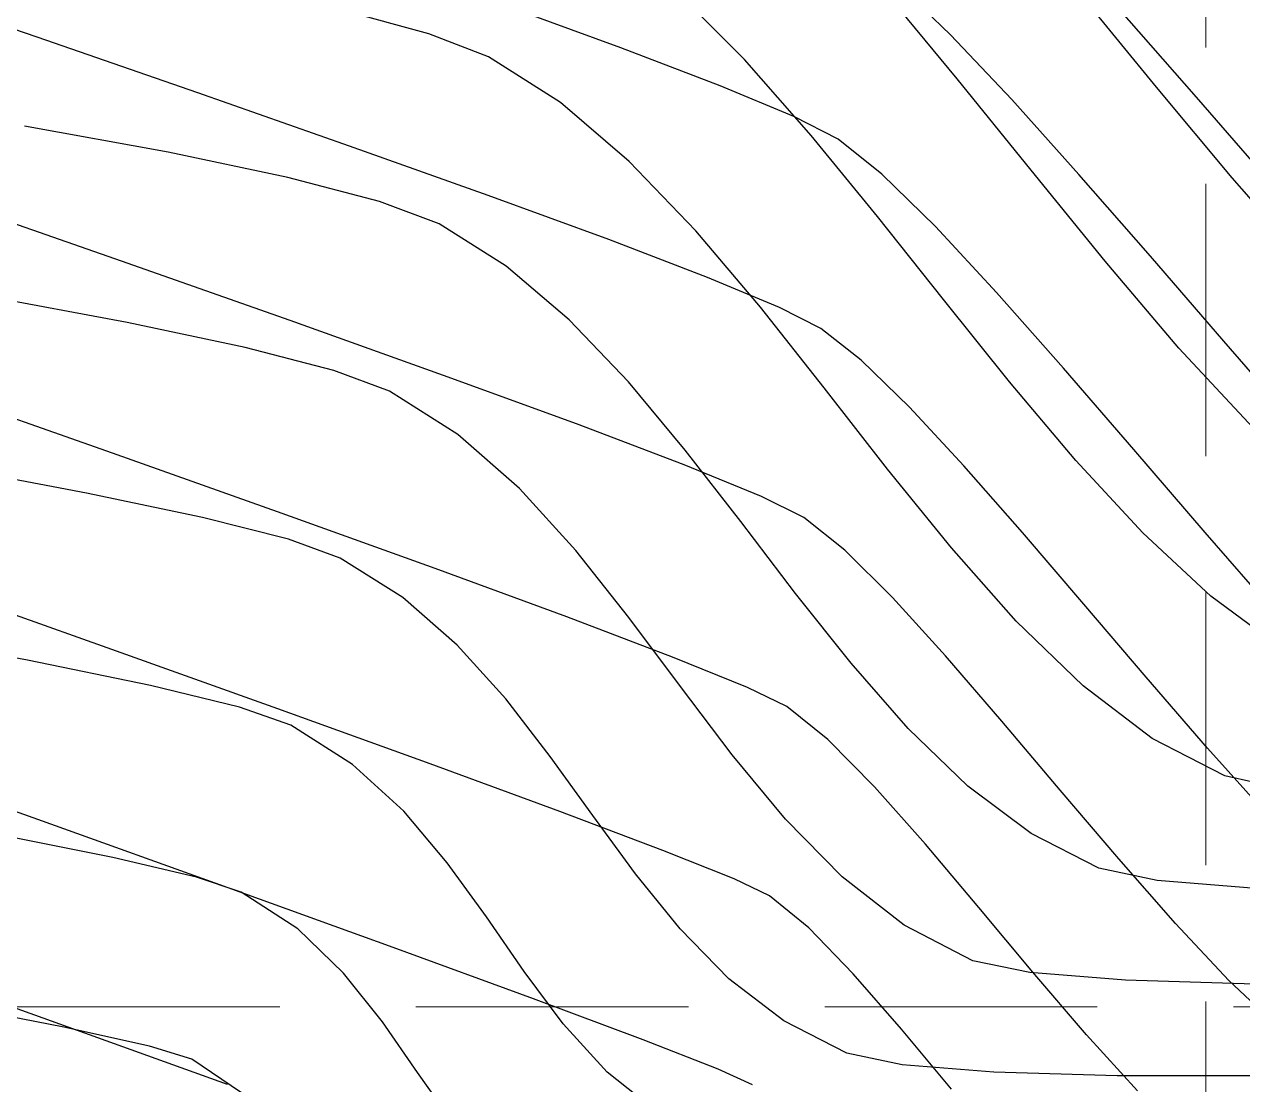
# Model space of a CAD drawing. Header units: inches. Extents: x 2547543 to 2548696, y 7125653 to 7126375.
# Drawn here: x 2547976.24 to 2547994.12, y 7125761.16 to 7125776.71 of the extents above; entities that cross this region are included whole.
import ezdxf

# ---------------------------------------------------------------- set-up
doc = ezdxf.new("R2010")
doc.units = ezdxf.units.IN
doc.header["$MEASUREMENT"] = 0
doc.linetypes.add('HIDDEN', pattern=[0.375, 0.25, -0.125])
for name, color, linetype in [('CONT-MJR', 6, 'Continuous'), ('CONT-MNR', 14, 'Continuous'), ('GRID', 254, 'HIDDEN'), ('V-TOPO-MAJR-E', 6, 'Continuous'), ('V-TOPO-MINR-E', 14, 'Continuous')]:
    doc.layers.add(name, color=color, linetype=linetype)

msp = doc.modelspace()

# ---------------------------------------------------------------- linework, layer by layer
at = {"layer": 'CONT-MJR', "color": 35}
for points, elevation in [([(2547986.810418019, 7125776.198732201), (2547985.818288332, 7125777.198521499)], 570), ([(2547988.762241194, 7125773.897214289), (2547987.790292014, 7125775.084427203)], 570), ([(2547989.730596432, 7125772.678701242), (2547988.762241194, 7125773.897214289)], 570), ([(2547992.65740724, 7125769.251439141), (2547991.673848581, 7125770.314205883)], 570), ([(2547993.654695455, 7125768.323803399), (2547992.65740724, 7125769.251439141)], 570), ([(2547994.6700441, 7125767.572906442), (2547993.654695455, 7125768.323803399)], 570), ([(2547976.285829386, 7125767.384910433), (2547974.044472237, 7125767.802142926)], 575), ([(2547978.090972216, 7125767.013112886), (2547976.285829386, 7125767.384910433)], 575), ([(2547979.398831476, 7125766.693177799), (2547978.090972216, 7125767.013112886)], 575), ([(2547980.148337914, 7125766.43153268), (2547979.398831476, 7125766.693177799)], 575), ([(2547981.806718681, 7125765.169644533), (2547981.055438812, 7125765.854358464)], 575), ([(2547982.44696734, 7125764.411886424), (2547981.806718681, 7125765.169644533)], 575), ([(2547983.020974606, 7125763.615579678), (2547982.44696734, 7125764.411886424)], 575), ([(2547985.550386135, 7125760.734777138), (2547984.793446245, 7125761.340323026)], 575)]:
    msp.add_lwpolyline(points, dxfattribs=dict(at, elevation=elevation))
at = {"layer": 'CONT-MJR', "color": 35, "extrusion": (0.75095223929202, 0.6603565206025459, 0), "elevation": 6618969.178157175}
msp.add_lwpolyline([(3668536.404606887, 570), (3668537.888462903, 570)], dxfattribs=at)
at = {"layer": 'CONT-MJR', "color": 35, "extrusion": (0.7800720305966247, 0.6256897210925387, 0), "elevation": 6446138.242991121}
msp.add_lwpolyline([(3964363.430322647, 570.0000000000009), (3964364.979160893, 570.0000000000009)], dxfattribs=at)
at = {"layer": 'CONT-MJR', "color": 35, "extrusion": (0.7647671048091907, 0.644306817752046, 0), "elevation": 6539802.61066509}
msp.add_lwpolyline([(3807866.325694424, 570), (3807867.837644865, 570)], dxfattribs=at)
at = {"layer": 'CONT-MJR', "color": 35, "extrusion": (0.5368279520222122, 0.8436917386863745, 0), "elevation": 7379777.234918306}
msp.add_lwpolyline([(1675599.72338195, 575.0000000000009), (1675600.798538736, 575.0000000000009)], dxfattribs=at)
at = {"layer": 'CONT-MJR', "color": 35, "extrusion": (0.8229323403051024, 0.5681393871929381, 0), "elevation": 6145244.604345473}
msp.add_lwpolyline([(4416410.843944759, 575), (4416411.816515409, 575)], dxfattribs=at)
at = {"layer": 'CONT-MJR', "color": 35, "extrusion": (0.8007702126552145, 0.5989716742251863, 0), "elevation": 6308479.431581656}
msp.add_lwpolyline([(4179927.656467417, 575.0000000000009), (4179928.617938492, 575.0000000000009)], dxfattribs=at)
at = {"layer": 'CONT-MJR', "color": 35, "extrusion": (0.7383054793839511, 0.6744664699683997, 0), "elevation": 6687278.231433311}
msp.add_lwpolyline([(3542458.333173967, 575), (3542459.288035379, 575)], dxfattribs=at)
at = {"layer": 'CONT-MNR', "color": 35, "extrusion": (0.769870892124781, 0.6381996626910686, 0), "elevation": 6509291.070163127}
msp.add_lwpolyline([(3859801.146579722, 569), (3859802.844656377, 569)], dxfattribs=at)
at = {"layer": 'CONT-MNR', "color": 35}
for points, elevation in [([(2547992.858828763, 7125775.790956879), (2547991.749887022, 7125777.148944303)], 568), ([(2547984.108915046, 7125775.568635018), (2547983.053618296, 7125776.236804023)], 571), ([(2547980.104580664, 7125774.468057529), (2547978.348859945, 7125774.837486822)], 572), ([(2547987.043245745, 7125772.562468781), (2547986.093443207, 7125773.684871177)], 571), ([(2547984.234701066, 7125772.379445603), (2547983.313582909, 7125773.165377006)], 572), ([(2547993.188153711, 7125771.965444649), (2547992.102129301, 7125773.240399489)], 569), ([(2547977.747815595, 7125772.338164727), (2547975.641644938, 7125772.728824349)], 573), ([(2547981.600978105, 7125771.334168352), (2547980.78285847, 7125771.637152115)], 573), ([(2547988.909355554, 7125770.189604132), (2547987.978454673, 7125771.381847693)], 571), ([(2547977.152766527, 7125769.83687506), (2547975.060381521, 7125770.229394347)], 574), ([(2547989.846233952, 7125769.032334318), (2547988.909355554, 7125770.189604132)], 571), ([(2547984.333970741, 7125768.993818169), (2547983.504972141, 7125769.904086608)], 573), ([(2547980.87465801, 7125768.882850515), (2547980.114054974, 7125769.158864529)], 574), ([(2547990.799375431, 7125767.956634469), (2547989.846233952, 7125769.032334318)], 571), ([(2547985.114129587, 7125768.010488698), (2547984.333970741, 7125768.993818169)], 573), ([(2547988.375790545, 7125767.338149294), (2547987.560649303, 7125768.363608646)], 572), ([(2547991.779065554, 7125767.009100805), (2547990.799375431, 7125767.956634469)], 571), ([(2547983.958888344, 7125765.970762631), (2547983.305290196, 7125766.815476604)], 574), ([(2547987.410261533, 7125765.050314163), (2547986.627405589, 7125765.995918687)], 573), ([(2547985.209240513, 7125764.249362856), (2547984.583645409, 7125765.104201816)], 574), ([(2547988.243755297, 7125764.202920636), (2547987.410261533, 7125765.050314163)], 573), ([(2547977.535225249, 7125764.486109136), (2547975.794407162, 7125764.836883646)], 576), ([(2547992.010683922, 7125764.329477759), (2547991.016497204, 7125764.839059672)], 572), ([(2547978.764219263, 7125764.198113737), (2547977.535225249, 7125764.486109136)], 576), ([(2547980.251440369, 7125763.439453046), (2547979.422017819, 7125763.980214844)], 576), ([(2547980.924515618, 7125762.791254575), (2547980.251440369, 7125763.439453046)], 576), ([(2547981.493686599, 7125762.076009213), (2547980.924515618, 7125762.791254575)], 576), ([(2547994.300210292, 7125762.629342874), (2547992.400675517, 7125762.686056728)], 573), ([(2547989.125527448, 7125761.447569569), (2547988.313583793, 7125761.618599463)], 574), ([(2547992.281319997, 7125761.285948176), (2547990.469924012, 7125761.338784431)], 574), ([(2547994.494261914, 7125761.282764929), (2547992.281319997, 7125761.285948176)], 574)]:
    msp.add_lwpolyline(points, dxfattribs=dict(at, elevation=elevation))
at = {"layer": 'CONT-MNR', "color": 35, "extrusion": (-0.2614587298308204, -0.9652146562269214, 0), "elevation": -7544096.173393542}
msp.add_lwpolyline([(596253.2488133137, 571), (596251.9287486386, 571)], dxfattribs=at)
at = {"layer": 'CONT-MNR', "color": 35, "extrusion": (0.3624929477240131, 0.931986514307131, 0), "elevation": 7564753.244528499}
msp.add_lwpolyline([(208357.78824546, 571.0000000000009), (208358.7279841001, 571.0000000000009)], dxfattribs=at)
at = {"layer": 'CONT-MNR', "color": 35, "extrusion": (0.778378368487454, 0.6277954407853001, 0), "elevation": 6456829.880398357}
msp.add_lwpolyline([(3946931.642868353, 569), (3946933.369445006, 569)], dxfattribs=at)
at = {"layer": 'CONT-MNR', "color": 35, "extrusion": (0.7676315456482469, 0.6408914183585886, 0), "elevation": 6522768.250095068}
msp.add_lwpolyline([(3836981.797804703, 568), (3836983.527092768, 568)], dxfattribs=at)
at = {"layer": 'CONT-MNR', "color": 35, "extrusion": (0.6510485768295163, 0.7590360667374518, 0), "elevation": 7067582.087963919}
msp.add_lwpolyline([(2705212.876193199, 571), (2705214.206625959, 571)], dxfattribs=at)
at = {"layer": 'CONT-MNR', "color": 35, "extrusion": (-0.1795574596792593, -0.9837474872514448, 0), "elevation": -7467471.610736285}
msp.add_lwpolyline([(1227081.270196536, 572.0000000000009), (1227079.124910755, 572.0000000000009)], dxfattribs=at)
at = {"layer": 'CONT-MNR', "color": 35, "extrusion": (0.722167673634561, 0.6917180431051704, 0), "elevation": 6769099.418464505}
msp.add_lwpolyline([(3383515.450434071, 571.0000000000009), (3383516.859507783, 571.0000000000009)], dxfattribs=at)
at = {"layer": 'CONT-MNR', "color": 35, "extrusion": (0.7756796139182205, 0.6311268783308792, 0), "elevation": 6473692.550953374}
msp.add_lwpolyline([(3919210.734553263, 569), (3919212.453237427, 569)], dxfattribs=at)
at = {"layer": 'CONT-MNR', "color": 35, "extrusion": (-0.2528125022953134, -0.9675152911883006, 0), "elevation": -7538456.985442556}
msp.add_lwpolyline([(663726.2287831039, 572.0000000000005), (663724.8387636787, 572.0000000000005)], dxfattribs=at)
at = {"layer": 'CONT-MNR', "color": 35, "extrusion": (0.7505529448060843, 0.6608103185051782, 0), "elevation": 6621189.668188068}
msp.add_lwpolyline([(3664528.630533427, 568), (3664530.302646227, 568)], dxfattribs=at)
at = {"layer": 'CONT-MNR', "color": 35, "extrusion": (0.3529564543528275, 0.9356397497598531, 0), "elevation": 7566484.009494458}
msp.add_lwpolyline([(131094.3027397138, 572.0000000000009), (131095.240977414, 572.0000000000009)], dxfattribs=at)
at = {"layer": 'CONT-MNR', "color": 35, "extrusion": (-0.5322692408709929, -0.8465751326507394, 0), "elevation": -7388715.50679085}
msp.add_lwpolyline([(-1635770.56166579, 572), (-1635771.726694942, 572)], dxfattribs=at)
at = {"layer": 'CONT-MNR', "color": 35, "extrusion": (0.7838678958928023, 0.6209276300734177, 0), "elevation": 6421874.31200709}
msp.add_lwpolyline([(4003547.282784679, 571), (4003548.788932711, 571)], dxfattribs=at)
at = {"layer": 'CONT-MNR', "color": 35, "extrusion": (-0.2062517118791214, -0.9784989684955891, 0), "elevation": -7498085.654945466}
msp.add_lwpolyline([(1023492.625038911, 573), (1023490.85477991, 573)], dxfattribs=at)
at = {"layer": 'CONT-MNR', "color": 35, "extrusion": (0.7234998850604012, 0.6903245007368537, 0), "elevation": 6762561.561147184}
msp.add_lwpolyline([(3396558.291631515, 572), (3396559.552790087, 572)], dxfattribs=at)
at = {"layer": 'CONT-MNR', "color": 35, "extrusion": (-0.2496517285829896, -0.9683356930401386, 0), "elevation": -7536246.823544314}
msp.add_lwpolyline([(688339.530519546, 573.0000000000009), (688338.1850705699, 573.0000000000009)], dxfattribs=at)
at = {"layer": 'CONT-MNR', "color": 35, "extrusion": (0.7321493392052163, 0.6811441441437819, 0), "elevation": 6719189.375772682}
msp.add_lwpolyline([(3481576.99925188, 569), (3481578.596398209, 569)], dxfattribs=at)
at = {"layer": 'CONT-MNR', "color": 35, "extrusion": (0.7675763310977912, 0.640957546128021, 0), "elevation": 6523090.052581264}
msp.add_lwpolyline([(3836421.935851159, 572.0000000000009), (3836423.238209213, 572.0000000000009)], dxfattribs=at)
at = {"layer": 'CONT-MNR', "color": 35, "extrusion": (-0.5359811086094385, -0.8442299753111099, 0), "elevation": -7381459.760726258}
msp.add_lwpolyline([(-1668195.189263015, 573), (-1668196.375298003, 573)], dxfattribs=at)
at = {"layer": 'CONT-MNR', "color": 35, "extrusion": (-0.6606309784948182, -0.7507108033410596, 0), "elevation": -7032669.285198804}
msp.add_lwpolyline([(-2794705.600348257, 573), (-2794706.802818961, 573)], dxfattribs=at)
at = {"layer": 'CONT-MNR', "color": 35, "extrusion": (0.7897947602563905, 0.6133712062622035, 0), "elevation": 6383128.371769921}
msp.add_lwpolyline([(4065033.641920149, 572), (4065034.968296137, 572)], dxfattribs=at)
at = {"layer": 'CONT-MNR', "color": 35, "extrusion": (-0.2059989490349436, -0.9785522127083965, 0), "elevation": -7497818.456759794}
msp.add_lwpolyline([(1025429.323234397, 574.0000000000009), (1025427.583308962, 574.0000000000009)], dxfattribs=at)
at = {"layer": 'CONT-MNR', "color": 35, "extrusion": (-0.2460980108902534, -0.9692449479031916, 0), "elevation": -7533668.595010674}
msp.add_lwpolyline([(715979.2368459059, 574.0000000000005), (715977.9382262288, 574.0000000000005)], dxfattribs=at)
at = {"layer": 'CONT-MNR', "color": 35, "extrusion": (0.7945875574960947, 0.6071495808055792, 0), "elevation": 6351006.487229411}
msp.add_lwpolyline([(4115037.299976684, 572), (4115038.629175515, 572)], dxfattribs=at)
at = {"layer": 'CONT-MNR', "color": 35, "extrusion": (-0.5325741442245586, -0.8463833533945946, 0), "elevation": -7388120.896403407}
msp.add_lwpolyline([(-1638430.582801118, 574.0000000000009), (-1638431.667647763, 574.0000000000009)], dxfattribs=at)
at = {"layer": 'CONT-MNR', "color": 35, "extrusion": (-0.6585239008735672, -0.7525598128908163, 0), "elevation": -7040473.771966414}
msp.add_lwpolyline([(-2774978.976248498, 574.0000000000009), (-2774980.039709068, 574.0000000000009)], dxfattribs=at)
at = {"layer": 'CONT-MNR', "color": 35, "extrusion": (0.8015122881794564, 0.5979783038684031, 0), "elevation": 6303296.04774496}
msp.add_lwpolyline([(4187749.541718502, 573.0000000000009), (4187750.806293621, 573.0000000000009)], dxfattribs=at)
at = {"layer": 'CONT-MNR', "color": 35, "extrusion": (0.7424751544057737, 0.669873603816513, 0), "elevation": 6665177.394658102}
msp.add_lwpolyline([(3583878.057401478, 574), (3583879.120465241, 574)], dxfattribs=at)
at = {"layer": 'CONT-MNR', "color": 35, "extrusion": (0.751835381635116, 0.6593508617735929, 0), "elevation": 6614048.648121184}
msp.add_lwpolyline([(3677384.403932767, 572.0000000000009), (3677385.674753925, 572.0000000000009)], dxfattribs=at)
at = {"layer": 'CONT-MNR', "color": 35, "extrusion": (0.7975689616619727, 0.6032277773722318, 0), "elevation": 6330655.032541126}
msp.add_lwpolyline([(4146273.476387016, 573), (4146274.731447785, 573)], dxfattribs=at)
at = {"layer": 'CONT-MNR', "color": 35, "extrusion": (-0.6051888838450762, -0.7960819146735786, 0), "elevation": -7214710.544941901}
msp.add_lwpolyline([(-2284023.531817527, 571), (-2284024.808726738, 571)], dxfattribs=at)
at = {"layer": 'CONT-MNR', "color": 35, "extrusion": (-0.6950051893425745, -0.7190047195859651, 0), "elevation": -6894325.385744688}
msp.add_lwpolyline([(-3120427.126463551, 572.0000000000009), (-3120428.343910174, 572.0000000000009)], dxfattribs=at)
at = {"layer": 'CONT-MNR', "color": 35, "extrusion": (-0.4602470896023051, -0.8877908630486169, 0), "elevation": -7498896.42533159}
msp.add_lwpolyline([(-1017527.250339066, 571.0000000000009), (-1017528.448418642, 571.0000000000009)], dxfattribs=at)
at = {"layer": 'CONT-MNR', "color": 35, "extrusion": (0.811164311603739, 0.5848183133080156, 0), "elevation": 6234112.09003809}
msp.add_lwpolyline([(4290058.298857478, 574.0000000000009), (4290059.367150056, 574.0000000000009)], dxfattribs=at)
at = {"layer": 'CONT-MNR', "color": 35, "extrusion": (-0.2176528599541912, -0.9760262458324372, 0), "elevation": -7509512.480739047}
msp.add_lwpolyline([(935966.4919985896, 571), (935965.6001466501, 571)], dxfattribs=at)
at = {"layer": 'CONT-MNR', "color": 35, "extrusion": (-0.601063747187848, -0.7992010834680486, 0), "elevation": -7226424.008091802}
msp.add_lwpolyline([(-2246681.7346932, 572), (-2246682.895151793, 572)], dxfattribs=at)
at = {"layer": 'CONT-MNR', "color": 35, "extrusion": (-0.3144513781474297, -0.9492735805768441, 0), "elevation": -7565515.128588847}
msp.add_lwpolyline([(178023.2452431009, 576.0000000000005), (178022.5522937034, 576.0000000000005)], dxfattribs=at)
at = {"layer": 'CONT-MNR', "color": 35, "extrusion": (0.7768864012214308, 0.6296407861608189, 0), "elevation": 6466166.863537782}
msp.add_lwpolyline([(3931592.89132531, 574), (3931593.933367505, 574)], dxfattribs=at)
at = {"layer": 'CONT-MNR', "color": 35, "extrusion": (-0.6135961916677001, -0.789619980478518, 0), "elevation": -7190081.673587036}
msp.add_lwpolyline([(-2360398.199152663, 573), (-2360399.350340576, 573)], dxfattribs=at)
at = {"layer": 'CONT-MNR', "color": 35, "extrusion": (-0.20438407131497, -0.9788907760280089, 0), "elevation": -7496113.955096785}
msp.add_lwpolyline([(1037814.027985686, 572.0000000000009), (1037813.151761899, 572.0000000000009)], dxfattribs=at)
at = {"layer": 'CONT-MNR', "color": 35, "extrusion": (-0.08198623746568888, -0.9966334616428548, 0), "elevation": -7310675.340425763}
msp.add_lwpolyline([(1955201.81427314, 572), (1955200.36092757, 572)], dxfattribs=at)
at = {"layer": 'CONT-MNR', "color": 35, "extrusion": (-0.459718344156359, -0.8880647746905264, 0), "elevation": -7499496.908300568}
msp.add_lwpolyline([(-1013063.646026642, 573.0000000000005), (-1013064.7826302, 573.0000000000005)], dxfattribs=at)
at = {"layer": 'CONT-MNR', "color": 35, "extrusion": (0.7140989149869766, 0.700044812575897, 0), "elevation": 6807867.673535656}
msp.add_lwpolyline([(3304794.630036013, 574), (3304795.653268441, 574)], dxfattribs=at)
at = {"layer": 'CONT-MNR', "color": 35, "extrusion": (-0.2046345733723648, -0.9788384398769342, 0), "elevation": -7496377.592226025}
msp.add_lwpolyline([(1035894.104545507, 573.0000000000009), (1035893.248979897, 573.0000000000009)], dxfattribs=at)
at = {"layer": 'CONT-MNR', "color": 35, "extrusion": (-0.08032281107011072, -0.996768903017041, 0), "elevation": -7307400.567948066}
msp.add_lwpolyline([(1967398.300154512, 573), (1967396.894531655, 573)], dxfattribs=at)
at = {"layer": 'CONT-MNR', "color": 35, "extrusion": (0.6085473708024786, 0.7935175470582807, 0), "elevation": 7204988.280974459}
msp.add_lwpolyline([(2314491.083420856, 574), (2314492.09938322, 574)], dxfattribs=at)
at = {"layer": 'CONT-MNR', "color": 35, "extrusion": (-0.1925356753728264, -0.9812899743239659, 0), "elevation": -7483015.245171239}
msp.add_lwpolyline([(1128340.706778529, 577), (1128338.838962928, 577)], dxfattribs=at)
at = {"layer": 'CONT-MNR', "color": 35, "extrusion": (0.8200733349603198, 0.5722584427398685, 0), "elevation": 6167309.189896593}
msp.add_lwpolyline([(4385542.643421335, 576.0000000000009), (4385543.548099549, 576.0000000000009)], dxfattribs=at)
at = {"layer": 'CONT-MNR', "color": 35, "extrusion": (0.4544314262454326, 0.8907817234544847, 0), "elevation": 7505384.178940427}
msp.add_lwpolyline([(968468.5941090598, 574), (968469.6333518648, 574)], dxfattribs=at)
at = {"layer": 'CONT-MNR', "color": 35, "extrusion": (-0.2165282450969152, -0.9762763538441614, 0), "elevation": -7508421.890327943}
msp.add_lwpolyline([(944602.0665714929, 577.0000000000009), (944600.7764568089, 577.0000000000009)], dxfattribs=at)
at = {"layer": 'CONT-MNR', "color": 35, "extrusion": (-0.292786867333041, -0.9561777294610581, 0), "elevation": -7559509.179726362}
msp.add_lwpolyline([(349991.0885593423, 577), (349990.4412406951, 577)], dxfattribs=at)
at = {"layer": 'CONT-MNR', "color": 35, "extrusion": (0.5578394586518418, 0.8299488769623224, 0), "elevation": 7335380.834673839}
msp.add_lwpolyline([(1860338.014572691, 577.0000000000009), (1860338.896743778, 577.0000000000009)], dxfattribs=at)
at = {"layer": 'CONT-MNR', "color": 35, "extrusion": (0.8144891803252955, 0.5801787441237641, 0), "elevation": 6209519.041693533}
msp.add_lwpolyline([(4325569.610768152, 576.0000000000005), (4325570.504788402, 576.0000000000005)], dxfattribs=at)
at = {"layer": 'CONT-MNR', "color": 35, "extrusion": (-0.0806538317833495, -0.996742172990921, 0), "elevation": -7308052.035781518}
msp.add_lwpolyline([(1964969.601405604, 574), (1964968.252614912, 574)], dxfattribs=at)
at = {"layer": 'GRID', "color": 252, "linetype": 'HIDDEN', "lineweight": 0, "ltscale": 16}
for p, q in [((2547993.583313596, 7126356.376313465), (2547993.583313596, 7125726.296813901)), ((2547561.986892405, 7125762.2968139), (2548677.986892388, 7125762.2968139))]:
    msp.add_line(p, q, dxfattribs=at)
at = {"layer": 'V-TOPO-MAJR-E', "color": 35, "extrusion": (-0.6939634166393002, -0.7200102612923716, 0), "elevation": -6898843.975588117}
msp.add_lwpolyline([(-3110449.421618496, 570), (-3110450.498881456, 570)], dxfattribs=at)
at = {"layer": 'V-TOPO-MAJR-E', "color": 35}
for points, elevation in [([(2547990.732019722, 7125775.611909044), (2547989.835364343, 7125776.56138861)], 570), ([(2547994.928724805, 7125770.821920788), (2547993.848042635, 7125772.065536868)], 570), ([(2547977.456076729, 7125767.564977116), (2547974.755566305, 7125768.52286268)], 575), ([(2547984.100809001, 7125765.163356923), (2547982.194496053, 7125765.863423445)], 575), ([(2547987.75313865, 7125763.457792084), (2547987.178585284, 7125763.927608098)], 575), ([(2547988.406448659, 7125762.780494578), (2547987.75313865, 7125763.457792084)], 575)]:
    msp.add_lwpolyline(points, dxfattribs=dict(at, elevation=elevation))
at = {"layer": 'V-TOPO-MAJR-E', "color": 35, "extrusion": (0.7440880728126856, 0.6680815368635055, 0), "elevation": 6656528.63548182}
msp.add_lwpolyline([(3599937.59983629, 570), (3599939.078199333, 570)], dxfattribs=at)
at = {"layer": 'V-TOPO-MAJR-E', "color": 35, "extrusion": (0.7527816550630733, 0.6582702938766873, 0), "elevation": 6608767.105864926}
msp.add_lwpolyline([(3686883.479466033, 570), (3686885.072543254, 570)], dxfattribs=at)
at = {"layer": 'V-TOPO-MAJR-E', "color": 35, "extrusion": (0.7560310344074233, 0.6545357706136784, 0), "elevation": 6590435.134733023}
msp.add_lwpolyline([(3719551.708811861, 570.0000000000009), (3719553.358348065, 570.0000000000009)], dxfattribs=at)
at = {"layer": 'V-TOPO-MAJR-E', "color": 35, "extrusion": (-0.3364454696299141, -0.9417029499611366, 0), "elevation": -7567611.808492508}
msp.add_lwpolyline([(2008.328388025984, 575.0000000000009), (2005.671949593816, 575.0000000000009)], dxfattribs=at)
at = {"layer": 'V-TOPO-MAJR-E', "color": 35, "extrusion": (-0.3396660319826682, -0.9405461108936389, 0), "elevation": -7567574.371548546}
msp.add_lwpolyline([(-23885.87200709106, 575.0000000000009), (-23888.25024606334, 575.0000000000009)], dxfattribs=at)
at = {"layer": 'V-TOPO-MAJR-E', "color": 35, "extrusion": (-0.3534475549291109, -0.9354543419721956, 0), "elevation": -7566406.712365639}
msp.add_lwpolyline([(-135059.8694373197, 575.0000000000009), (-135061.4836096396, 575.0000000000009)], dxfattribs=at)
at = {"layer": 'V-TOPO-MAJR-E', "color": 35, "extrusion": (-0.3714212081044539, -0.9284644776027934, 0), "elevation": -7562395.193997623}
msp.add_lwpolyline([(-280944.8360801074, 575.0000000000009), (-280945.9646726507, 575.0000000000009)], dxfattribs=at)
at = {"layer": 'V-TOPO-MAJR-E', "color": 35, "extrusion": (-0.4277398272440497, -0.9039018974364588, 0), "elevation": -7530867.130437359}
msp.add_lwpolyline([(-744842.5860099616, 575.0000000000005), (-744843.1612202716, 575.0000000000005)], dxfattribs=at)
at = {"layer": 'V-TOPO-MAJR-E', "color": 35, "extrusion": (0.7552713851290607, 0.6554121869520205, 0), "elevation": 6594734.500696531}
msp.add_lwpolyline([(3711900.993878288, 575.0000000000009), (3711902.071526336, 575.0000000000009)], dxfattribs=at)
at = {"layer": 'V-TOPO-MAJR-E', "color": 35, "extrusion": (0.7680181814543235, 0.6404280388580702, 0), "elevation": 6520439.72636633}
msp.add_lwpolyline([(3840909.931154474, 575), (3840911.076535817, 575)], dxfattribs=at)
at = {"layer": 'V-TOPO-MINR-E', "color": 35, "extrusion": (-0.325546532354283, -0.9455260204098572, 0), "elevation": -7567092.01376994}
msp.add_lwpolyline([(89406.16934087453, 572), (89403.59971285891, 572)], dxfattribs=at)
at = {"layer": 'V-TOPO-MINR-E', "color": 35}
for points, elevation in [([(2547984.996037479, 7125776.371715247), (2547983.23789747, 7125777.012008466)], 571), ([(2547978.785423929, 7125775.711031231), (2547976.424585559, 7125776.529455103)], 572), ([(2547986.450423337, 7125775.815101703), (2547984.996037479, 7125776.371715247)], 571), ([(2547981.013648528, 7125774.929864069), (2547978.785423929, 7125775.711031231)], 572), ([(2547994.648760271, 7125774.26253807), (2547993.445903474, 7125775.644229196)], 569), ([(2547988.183798564, 7125775.028166865), (2547987.535021535, 7125775.36098114)], 571), ([(2547980.140226352, 7125772.368106111), (2547977.666788133, 7125773.239455942)], 573), ([(2547988.523856243, 7125771.784853561), (2547987.932495244, 7125772.253027173)], 572), ([(2547984.341755148, 7125770.85016306), (2547982.389648408, 7125771.56405854)], 573), ([(2547977.530350981, 7125770.421017085), (2547974.862542098, 7125771.359782658)], 574), ([(2547990.027529569, 7125770.23784279), (2547989.23067456, 7125771.096544842)], 572), ([(2547985.923247416, 7125770.249269503), (2547984.341755148, 7125770.85016306)], 573), ([(2547990.889000646, 7125769.258489178), (2547990.027529569, 7125770.23784279)], 572), ([(2547987.681191924, 7125769.477887481), (2547987.060826059, 7125769.7842277)], 573), ([(2547982.270057347, 7125768.728167689), (2547980.022569586, 7125769.536412668)], 574), ([(2547988.280391924, 7125769.000206049), (2547987.681191924, 7125769.477887481)], 573), ([(2547988.981725651, 7125768.305948471), (2547988.280391924, 7125769.000206049)], 573), ([(2547989.759960529, 7125767.450305314), (2547988.981725651, 7125768.305948471)], 573), ([(2547992.704108498, 7125767.136794366), (2547991.789667164, 7125768.208225778)], 572), ([(2547985.754278067, 7125767.429549173), (2547984.203673696, 7125768.01848043)], 574), ([(2547986.852729892, 7125766.983572199), (2547985.754278067, 7125767.429549173)], 574), ([(2547993.606904023, 7125766.093936712), (2547992.704108498, 7125767.136794366)], 572), ([(2547991.446203442, 7125765.47562452), (2547990.589863985, 7125766.488467141)], 573), ([(2547994.472633113, 7125765.129394592), (2547993.606904023, 7125766.093936712)], 572), ([(2547979.227843852, 7125764.04363226), (2547976.506787415, 7125765.019424904)], 576), ([(2547994.631269777, 7125762.018020838), (2547993.921512068, 7125762.682975608)], 573), ([(2547986.927281964, 7125761.152468407), (2547986.421245883, 7125761.38166778)], 576)]:
    msp.add_lwpolyline(points, dxfattribs=dict(at, elevation=elevation))
at = {"layer": 'V-TOPO-MINR-E', "color": 35, "extrusion": (0.7511859500638393, 0.6600906516734556, 0), "elevation": 6617674.766095525}
msp.add_lwpolyline([(3670875.893085957, 569), (3670877.660123653, 569)], dxfattribs=at)
at = {"layer": 'V-TOPO-MINR-E', "color": 35, "extrusion": (0.3862124149424177, 0.9224098712309761, 0), "elevation": 7556949.952287322}
msp.add_lwpolyline([(401774.0564243589, 571), (401775.2322554416, 571)], dxfattribs=at)
at = {"layer": 'V-TOPO-MINR-E', "color": 35, "extrusion": (-0.3359734924915694, -0.9418714415157821, 0), "elevation": -7567617.985065801}
msp.add_lwpolyline([(5801.217588678002, 572.0000000000005), (5799.060384683311, 572.0000000000005)], dxfattribs=at)
at = {"layer": 'V-TOPO-MINR-E', "color": 35, "extrusion": (-0.6232173573951857, -0.7820486720411727, 0), "elevation": -7160653.360623151}
msp.add_lwpolyline([(-2448255.087271637, 571.0000000000009), (-2448255.906930493, 571.0000000000009)], dxfattribs=at)
at = {"layer": 'V-TOPO-MINR-E', "color": 35, "extrusion": (-0.6988645445164972, -0.7152540446706674, 0), "elevation": -6877438.094424641}
msp.add_lwpolyline([(-3157490.749943774, 571.0000000000009), (-3157491.849666729, 571.0000000000009)], dxfattribs=at)
at = {"layer": 'V-TOPO-MINR-E', "color": 35, "extrusion": (0.3440813479579327, 0.9389398415167247, 0), "elevation": 7567386.743676154}
msp.add_lwpolyline([(59441.31004653312, 572), (59443.19684588024, 572)], dxfattribs=at)
at = {"layer": 'V-TOPO-MINR-E', "color": 35, "extrusion": (-0.329500225207471, -0.944155496509037, 0), "elevation": -7567397.185939631}
msp.add_lwpolyline([(57743.23190218443, 573.0000000000009), (57740.4525345522, 573.0000000000009)], dxfattribs=at)
at = {"layer": 'V-TOPO-MINR-E', "color": 35, "extrusion": (0.732392286592565, 0.6808829110351604, 0), "elevation": 6717945.511152082}
msp.add_lwpolyline([(3483977.82383077, 571), (3483979.145720486, 571)], dxfattribs=at)
at = {"layer": 'V-TOPO-MINR-E', "color": 35, "extrusion": (-0.3577178421695789, -0.9338297196992288, 0), "elevation": -7565718.752970721}
msp.add_lwpolyline([(-169630.8425542964, 572.0000000000005), (-169632.3926991513, 572.0000000000005)], dxfattribs=at)
at = {"layer": 'V-TOPO-MINR-E', "color": 35, "extrusion": (0.3839523605681222, 0.9233529037232552, 0), "elevation": 7557908.53308717}
msp.add_lwpolyline([(383265.700947491, 572.0000000000009), (383266.84866641, 572.0000000000009)], dxfattribs=at)
at = {"layer": 'V-TOPO-MINR-E', "color": 35, "extrusion": (0.7490384479143938, 0.6625265304468918, 0), "elevation": 6629556.3751051}
msp.add_lwpolyline([(3649364.989305607, 571.0000000000009), (3649366.470643418, 571.0000000000009)], dxfattribs=at)
at = {"layer": 'V-TOPO-MINR-E', "color": 35, "extrusion": (0.451451114287197, 0.8922958541923459, 0), "elevation": 7508589.030610308}
msp.add_lwpolyline([(943378.7550882748, 572), (943379.436617686, 572)], dxfattribs=at)
at = {"layer": 'V-TOPO-MINR-E', "color": 35, "extrusion": (-0.336589791346374, -0.9416513751709836, 0), "elevation": -7567617.45333601}
msp.add_lwpolyline([(849.1571954828687, 573), (846.7683899067342, 573)], dxfattribs=at)
at = {"layer": 'V-TOPO-MINR-E', "color": 35, "extrusion": (0.6976639690864752, 0.7164251434996584, 0), "elevation": 6882721.86024987}
msp.add_lwpolyline([(3145950.195795555, 572.0000000000009), (3145951.182386162, 572.0000000000009)], dxfattribs=at)
at = {"layer": 'V-TOPO-MINR-E', "color": 35, "extrusion": (0.7566670815237281, 0.6538003730026191, 0), "elevation": 6586813.463130273}
msp.add_lwpolyline([(3725957.489023633, 571), (3725959.065501377, 571)], dxfattribs=at)
at = {"layer": 'V-TOPO-MINR-E', "color": 35, "extrusion": (0.7580649490640473, 0.6521790651351234, 0), "elevation": 6578822.151433688}
msp.add_lwpolyline([(3740047.845862204, 571), (3740049.452599655, 571)], dxfattribs=at)
at = {"layer": 'V-TOPO-MINR-E', "color": 35, "extrusion": (0.3345001139236582, 0.9423957097658392, 0), "elevation": 7567594.247720145}
msp.add_lwpolyline([(-17634.72011487326, 574.0000000000009), (-17632.07555847429, 574.0000000000009)], dxfattribs=at)
at = {"layer": 'V-TOPO-MINR-E', "color": 35, "extrusion": (-0.3784019194933781, -0.9256413923997386, 0), "elevation": -7560070.659653389}
msp.add_lwpolyline([(-337882.6734201252, 573.0000000000005), (-337883.9023827156, 573.0000000000005)], dxfattribs=at)
at = {"layer": 'V-TOPO-MINR-E', "color": 35, "extrusion": (0.7590991744925917, 0.6509749943620461, 0), "elevation": 6572875.38332527}
msp.add_lwpolyline([(3750485.823576622, 572), (3750487.207142084, 572)], dxfattribs=at)
at = {"layer": 'V-TOPO-MINR-E', "color": 35, "extrusion": (0.7538107525490173, 0.6570915836787778, 0), "elevation": 6602987.959690146}
msp.add_lwpolyline([(3697214.785418435, 571), (3697216.357439751, 571)], dxfattribs=at)
at = {"layer": 'V-TOPO-MINR-E', "color": 35, "extrusion": (0.3445518927898817, 0.9387672731699321, 0), "elevation": 7567350.592124877}
msp.add_lwpolyline([(63232.67538622022, 574.0000000000009), (63234.73512605578, 574.0000000000009)], dxfattribs=at)
at = {"layer": 'V-TOPO-MINR-E', "color": 35, "extrusion": (0.7571246914284007, 0.6532703893713913, 0), "elevation": 6584198.83760378}
msp.add_lwpolyline([(3730566.949016437, 573), (3730568.21939922, 573)], dxfattribs=at)
at = {"layer": 'V-TOPO-MINR-E', "color": 35, "extrusion": (-0.437521774932049, -0.8992078160582845, 0), "elevation": -7522345.097348096}
msp.add_lwpolyline([(-826507.883363815, 574), (-826508.525216233, 574)], dxfattribs=at)
at = {"layer": 'V-TOPO-MINR-E', "color": 35, "extrusion": (-0.6263651850065072, -0.7795297653148109, 0), "elevation": -7150717.863397509}
msp.add_lwpolyline([(-2477099.36160503, 574), (-2477100.135833675, 574)], dxfattribs=at)
at = {"layer": 'V-TOPO-MINR-E', "color": 35, "extrusion": (0.7106068623082452, 0.7035892887476547, 0), "elevation": 6824230.566592094}
msp.add_lwpolyline([(3270880.309788472, 574), (3270881.285397933, 574)], dxfattribs=at)
at = {"layer": 'V-TOPO-MINR-E', "color": 35, "extrusion": (0.3359665519596568, 0.9418739172332671, 0), "elevation": 7567607.093589101}
msp.add_lwpolyline([(-5853.909815276973, 576), (-5850.78594131209, 576)], dxfattribs=at)
at = {"layer": 'V-TOPO-MINR-E', "color": 35, "extrusion": (0.7479701046069702, 0.6637324179322855, 0), "elevation": 6635420.970534786}
msp.add_lwpolyline([(3638675.746897937, 574), (3638676.870891262, 574)], dxfattribs=at)
at = {"layer": 'V-TOPO-MINR-E', "color": 35, "extrusion": (0.7618704129818696, 0.6477294758020785, 0), "elevation": 6556807.631608107}
msp.add_lwpolyline([(3778499.398007116, 573), (3778500.721928466, 573)], dxfattribs=at)
at = {"layer": 'V-TOPO-MINR-E', "color": 35, "extrusion": (0.7643072806340754, 0.6448522162245742, 0), "elevation": 6542512.048402097}
msp.add_lwpolyline([(3803195.960719361, 574.0000000000009), (3803197.173930042, 574.0000000000009)], dxfattribs=at)
at = {"layer": 'V-TOPO-MINR-E', "color": 35, "extrusion": (0.751440326994174, 0.6598010571125883, 0), "elevation": 6616251.097946592}
msp.add_lwpolyline([(3673417.502334961, 573), (3673418.765615347, 573)], dxfattribs=at)
at = {"layer": 'V-TOPO-MINR-E', "color": 35, "extrusion": (0.3399366965462867, 0.9404483198672844, 0), "elevation": 7567564.464186466}
msp.add_lwpolyline([(26063.32596825482, 576.0000000000009), (26065.90547816921, 576.0000000000009)], dxfattribs=at)
at = {"layer": 'V-TOPO-MINR-E', "color": 35, "extrusion": (0.7677254260935866, 0.6407789557479405, 0), "elevation": 6522196.357824582}
msp.add_lwpolyline([(3837930.244481865, 574.0000000000009), (3837931.48572228, 574.0000000000009)], dxfattribs=at)
at = {"layer": 'V-TOPO-MINR-E', "color": 35, "extrusion": (0.7287922691347636, 0.684734859963623, 0), "elevation": 6736216.384661681}
msp.add_lwpolyline([(3448500.494006887, 573.0000000000009), (3448501.639343652, 573.0000000000009)], dxfattribs=at)
at = {"layer": 'V-TOPO-MINR-E', "color": 35, "extrusion": (-0.3377182356642527, -0.9412472540729266, 0), "elevation": -7567602.171128504}
msp.add_lwpolyline([(-8223.914727956057, 577.0000000000009), (-8227.04530155193, 577.0000000000009)], dxfattribs=at)
at = {"layer": 'V-TOPO-MINR-E', "color": 35, "extrusion": (-0.3436849217793425, -0.9390850198685565, 0), "elevation": -7567400.320398191}
msp.add_lwpolyline([(-56243.76442870591, 576), (-56245.95465999423, 576)], dxfattribs=at)
at = {"layer": 'V-TOPO-MINR-E', "color": 35, "extrusion": (0.7598788518110006, 0.6500647126020576, 0), "elevation": 6568371.457624186}
msp.add_lwpolyline([(3758356.18431824, 574.0000000000009), (3758357.392026041, 574.0000000000009)], dxfattribs=at)
at = {"layer": 'V-TOPO-MINR-E', "color": 35, "extrusion": (0.350233979717939, 0.9366622440618254, 0), "elevation": 7566823.088564023}
msp.add_lwpolyline([(109082.2656883844, 576.0000000000009), (109083.9886246212, 576.0000000000009)], dxfattribs=at)
at = {"layer": 'V-TOPO-MINR-E', "color": 35, "extrusion": (0.3389180072116116, 0.9408159141871006, 0), "elevation": 7567585.535432735}
msp.add_lwpolyline([(17869.37032355694, 577), (17872.24528375641, 577)], dxfattribs=at)
at = {"layer": 'V-TOPO-MINR-E', "color": 35, "extrusion": (0.7378757324330767, 0.6749365921968897, 0), "elevation": 6689538.780891487}
msp.add_lwpolyline([(3538192.73543917, 574), (3538193.848912748, 574)], dxfattribs=at)
at = {"layer": 'V-TOPO-MINR-E', "color": 35, "extrusion": (-0.3641775679374069, -0.9313295329856105, 0), "elevation": -7564351.517782414}
msp.add_lwpolyline([(-222027.445925463, 576), (-222028.6236864077, 576)], dxfattribs=at)

doc.saveas('drawing.dxf')
